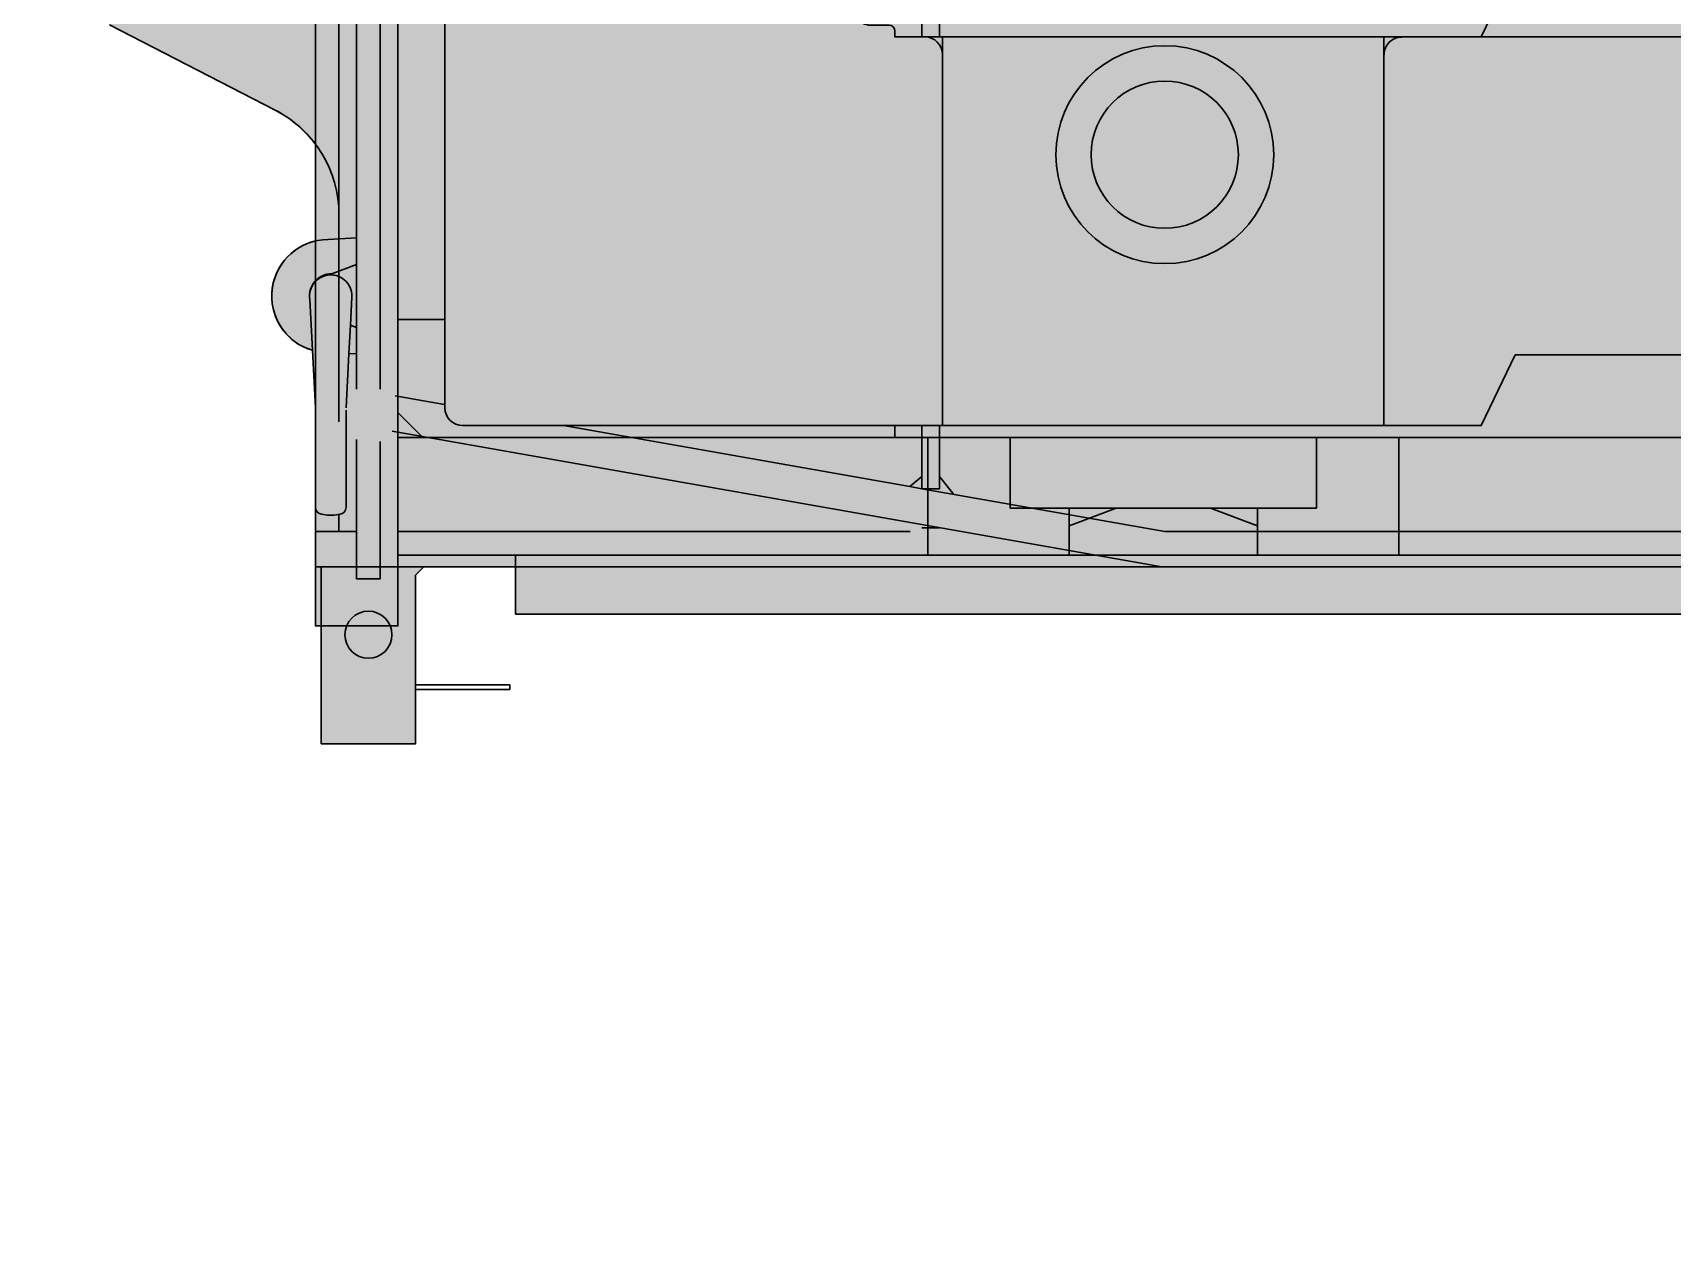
# Model space of a CAD drawing. Header units: millimetres. Extents: x 3847 to 29691, y 5505 to 44718.
# Drawn here: x 6363 to 7755, y 23571 to 24604 of the extents above; entities that cross this region are included whole.
import ezdxf
from ezdxf.enums import TextEntityAlignment as Align

# ---------------------------------------------------------------- set-up
doc = ezdxf.new("R2010")
doc.units = ezdxf.units.MM
doc.set_wipeout_variables(frame=1)
doc.layers.add('Техника. Кран Liebherr LR 1750', color=251, linetype='Continuous', lineweight=30)
doc.layers.add('Техника. Кран Liebherr LR 1750. Штриховка', color=7, linetype='Continuous', lineweight=15, true_color=0xefd96b)
doc.styles.get("Standard").update_dxf_attribs({"font": ''})
doc.styles.get('Standard').set_extended_font_data('Mipgost')

# ---------------------------------------------------------------- blocks, each defined once
blk = doc.blocks.new('BLOCK-20150606.23463422')
at = {"color": 0, "linetype": 'ByBlock', "lineweight": -2, "transparency": 16777216}
blk.add_wipeout([(2895.999999998866, 3759.010362747882), (2895.999999998866, 3759.010362747882), (2889.2252783923695, 3793.0691882283745), (2869.9325035244674, 3821.9428662734845), (2841.0588254793565, 3841.2356411413866), (2806.999999998864, 3848.010362747881), (2403.928142623772, 3848.010362747881), (2403.928142623772, 3848.010362747881), (2373.500145987183, 3842.64729849208), (2346.7392797132297, 3827.2044531002575), (2326.870717855122, 3803.542972013509), (2316.28898566938, 3774.5144966577936), (2234.3608430445593, 3311.4048904519595), (2234.3608430445593, 3311.4048904519595), (2233.7663306610684, 3307.5549229711232), (2233.3408635013284, 3303.6826274925224), (2233.085256709849, 3299.7954228740628), (2232.999999998865, 3295.900756537798), (2232.999999998865, 3139.010362747882), (2232.999999998865, 3139.010362747882), (2239.7747216053604, 3104.9515372673877), (2259.0674964732607, 3076.0778592222787), (2287.9411745183725, 3056.7850843543747), (2321.999999998864, 3050.010362747882), (2806.999999998864, 3050.010362747882), (2806.999999998864, 3050.010362747882), (2841.0588254793565, 3056.7850843543747), (2869.9325035244674, 3076.0778592222787), (2889.2252783923695, 3104.9515372673877), (2895.999999998866, 3139.010362747882), (2895.999999998866, 3759.010362747882), (2968.999999998865, 3759.010362747882), (2968.999999998865, 3139.010362747882), (2968.999999998865, 3139.010362747882), (2975.7747216053604, 3104.9515372673877), (2995.0674964732616, 3076.0778592222787), (3023.9411745183716, 3056.7850843543747), (3057.999999998864, 3050.010362747882), (3580.5394002922685, 3050.010362747882), (3580.5394002922685, 3050.010362747882), (3622.0967754830663, 3060.1793877620166), (3654.263084277608, 3088.3884834763603), (3669.7694378151245, 3128.2630054478705), (3665.111736162361, 3170.7921756466976), (3665.111736162361, 3170.7921756466976), (3440.17813138751, 3788.7921756462592), (3440.17813138751, 3788.7921756462592), (3427.007596143091, 3812.7988913580884), (3407.22767478841, 3831.7340467336226), (3382.6693174720103, 3843.8448883151614), (3355.6057955163697, 3848.010362747881), (3057.999999998864, 3848.010362747881), (3057.999999998864, 3848.010362747881), (3023.9411745183716, 3841.2356411413866), (2995.0674964732616, 3821.9428662734845), (2975.7747216053604, 3793.0691882283745), (2968.999999998865, 3759.010362747882), (2932.499999998864, 3759.010362747882), (2932.499999998864, 4007.010362747882), (3432.999999998864, 4007.010362747882), (3432.999999998864, 4001.01036274788), (3434.499999998865, 4001.01036274788), (3434.499999998865, 3986.01036274788), (3462.999999998864, 3986.01036274788), (3473.060485637936, 3958.369405625621), (3477.762994969059, 3960.0809790490002), (3824.245011248363, 3008.129463076387), (3806.48252781642, 3001.6644478205108), (3813.999999998866, 2981.010362747881), (3813.999999998866, 2442.010362747881), (3830.2782660748635, 2442.01036274733), (4121.293721561961, 2339.3497622010764), (4121.293721561961, 2339.3497622010764), (4124.007412505481, 2337.9021956364395), (4126.15282820824, 2335.6983900736977), (4127.527021623899, 2332.946815987405), (4127.999999998865, 2329.9077603852775), (4127.999999998865, 2329.9077603852775), (4127.999999998865, 2292.010362747881), (3825.999999998864, 2292.010362747881), (3813.999999998866, 2287.010362747881), (2163.999999998864, 2287.010362747881), (1898.17212791997, 2287.010362747881), (1898.17212791997, 2266.9552264734803), (1898.17212791997, 2266.9552264734803), (1897.410923245082, 2263.1283921498307), (1895.243195731834, 2259.8841586616154), (1891.9989622436206, 2257.7164311483666), (1888.1721279199692, 2256.9552264734803), (1888.1721279199692, 2256.9552264734803), (1358.4343881762766, 2256.9552264734803), (1358.4343881762766, 2256.9552264734803), (1354.607553852623, 2257.716431148374), (1351.3633203644067, 2259.884158661619), (1349.1955928511497, 2263.1283921498307), (1348.4343881762456, 2266.9552264734803), (1348.4343881762456, 2336.999999999999), (259.99999999886495, 2337.0106993652016), (259.99999999886495, 2327.0106993652), (186.9297454987527, 2193.031069658581), (143.03365248136106, 2166.971266355278), (-250.31648888092604, 2166.971266355278), (-289.6811111152647, 2186.1422781086876), (-400.0000000011348, 2327.0052007473987), (-400.0000000011348, 2337.0052007448685), (-1573.8397459632251, 2336.999999999999), (-1615.3000618808146, 2360.937124557674), (-1635.4923734173353, 2368.135899875283), (-4185.66268397143, 2608.2711375690988), (-4252.624409646959, 2527.0907389818467), (-4252.624409646959, 2527.0907389818467), (-4256.1707201021345, 2523.7294154201963), (-4260.426248869457, 2521.3283138311162), (-4265.136996055126, 2520.0307488488106), (-4270.021791127743, 2519.91416827959), (-4270.021791127743, 2519.914168279588), (-5612.021262455032, 2652.664472121687), (-5635.000000001135, 2651.999999999999), (-5775.000000001135, 2651.999999999999), (-5775.000000001135, 2651.999999999999), (-5786.4805029720865, 2654.283614024661), (-5796.2132034367305, 2660.7867965644027), (-5802.716385976473, 2670.5194970290468), (-5805.000000001135, 2682), (-5805.000000001135, 2746.999999999999), (-5815.000000000233, 2745.686291500897), (-5815.000000000233, 2707), (-8195.000000000233, 2707), (-8195.000000000233, 2746.999947716685), (-8272.928506381431, 2746.999947716685), (-8279.999574193353, 2739.928879904648), (-8279.999574193353, 2596.999947716685), (-8359.999574193353, 2596.999947716685), (-8359.999574193353, 2697), (-8365.000000000233, 2697), (-8365.054274193215, 2882.1449477166752), (-8367.608093025701, 2930.93998350753), (-8367.608093025701, 2930.93998350753), (-8392.921349749187, 2948.7710595579347), (-8402.080635171666, 2978.348343571419), (-8391.27471624844, 3007.364552064072), (-8365.000000000233, 3023.745868407421), (-8365.000000000233, 3023.745868407421), (-8365.000000000233, 3105.996409623155), (-8365.000000000233, 3105.996409623155), (-8372.276401699915, 3114.6350448412304), (-8380.480547747524, 3122.3980357439405), (-8389.507776178185, 3129.1863482725994), (-8399.242924797145, 3134.913382539379), (-8539.907553468714, 3207.298898931388), (-8539.907553468714, 3207.298898931388), (-8580.21469226955, 3240.965152682682), (-8602.284948355067, 3288.620014725041), (-8601.891128819181, 3341.135983592896), (-8579.10866328726, 3388.454493123977), (-8579.10866328726, 3388.454493123977), (-8579.10866328726, 3388.454493123977), (-8563.08073624943, 3417.655040131868), (-8557.532904338643, 3450.499947678998), (-8563.080736338226, 3483.3448552111304), (-8579.108663455001, 3512.5454021756887), (-8579.108663455001, 3512.5454021756887), (-8579.108663455001, 3512.5454021756887), (-8601.428633267522, 3557.9435502030374), (-8603.056791157416, 3608.505611065215), (-8583.703780351494, 3655.245678132893), (-8546.80902450325, 3689.857090812), (-8546.80902450325, 3689.857090812002), (-8484.999574193409, 3726.9999477166857), (-8484.999574193409, 3746.9999477166866), (-8386.224809540552, 3747.0071549633003), (-8386.224809540552, 3747.0071549633003), (-8380.628589009393, 3749.833532599302), (-8375.212729450232, 3752.991785282373), (-8369.996889055828, 3756.4704493585305), (-8365.000000000233, 3760.256898161925), (-8365.000000000233, 3937.1578643769017), (-8384.842135624232, 3957.000000000001), (-8395.000000000233, 3957.000000000001), (-8395.000000000233, 4237), (-8380.000000000233, 4237), (-8365.000000000233, 4256.999999999998), (-8295.000000000233, 4256.999999999998), (-8275.201010126853, 4237), (-8265.000000000233, 4237), (-8265.000000000233, 4231.095492795081), (-8255.000000001135, 4221.802089385601), (-8255.000000001135, 4136.268314527841), (-8255.000000001135, 4136.268314527841), (-8165.239375810766, 4166.413967036748), (-8071.864838676474, 4150.700093065361), (-7996.915323139524, 4092.835594959801), (-7958.080956696271, 4006.478070660043), (-7954.955951911674, 3989.1074271650277), (-7954.955951911674, 3989.1074271650277), (-7946.432093395111, 3968.5725764816843), (-7929.790604710832, 3953.8281839554184), (-7908.378570767757, 3947.8397735638137), (-7886.502571165824, 3951.811787915969), (-7848.748945783547, 3967.554563720695), (-7860.294967567838, 3995.243720099299), (-7860.294967567838, 3995.243720099299), (-7791.101722738937, 4024.096412513376), (-7779.555700954339, 3996.407256133796), (-7784.140914233632, 3994.495281219395), (-7784.140914233632, 3887.010146874468), (-7375.000000000232, 3887.009967744335), (-7346.025647461646, 3947.010551769271), (-6663.974352538847, 3947.010551769271), (-6635.000000000233, 3887.009967744335), (-6116.476690695854, 3887.0085793248727), (-6116.476690695854, 3887.0085793248727), (-6112.925159675518, 3887.435088754035), (-6109.57559685114, 3888.690362336607), (-6106.618484906768, 3890.703015269931), (-6104.221988659642, 3893.3585921600024), (-6104.221988659642, 3893.3585921600024), (-6028.484251571121, 4000.658566493483), (-6028.484251571121, 4000.658566493483), (-6026.087755322618, 4003.31414338166), (-6023.13064337785, 4005.326796313542), (-6019.781080553736, 4006.5820698954376), (-6016.2295495339185, 4007.0085793248727), (-5769.939114688226, 4007.0085793248727), (-5769.939114688226, 4007.0085793248727), (-5764.217629416615, 4005.8493044068528), (-5759.371970230472, 4002.5937093613065), (-5756.136057372248, 3997.734884398129), (-5755.000000001134, 3992.0087438393957), (-5755.000000000232, 4221.696113470884), (-5745.000000000233, 4231.199999999197), (-5745.000000000233, 4237), (-5734.842135624233, 4237), (-5715.000000000232, 4256.999999999998), (-5645.000000000233, 4256.999999999998), (-5625.157864376233, 4237), (-5615.000000000233, 4237), (-5615.000000000233, 3957.000000000001), (-5635.078932188233, 3947.0789321884504), (-5380.0000000001455, 3946.9999999995916), (-5380.0000000001455, 3961.142135622883), (-5380.0000000001455, 4071.9999999995907), (-5380.0000000001455, 4071.9999999995907), (-5368.815638285421, 4112.797155873317), (-5338.389801815445, 4142.187058041465), (-5297.229829604026, 4151.9520240888305), (-5256.844422085648, 4139.361681205277), (-5256.844422085647, 4139.361681205277), (-4980.000000000145, 3961.9999999995907), (-4980.000000000145, 3946.9999999995916), (-4566.436575480765, 3946.999999999999), (-4566.436575480765, 3946.999999999999), (-4379.441315603479, 4089.884055745548), (-4149.636085275568, 4140.605222104428), (-3919.8702123119574, 4089.706064703345), (-3732.9856859800493, 3946.6772060049398), (-3732.9856859800493, 3946.6772060049398), (-3700.0000000011346, 3946.999999999999), (-3700.0000000006976, 3994.2301603517844), (-3698.574929258146, 3999.375117905378), (-3612.9130254688494, 4142.144957553477), (-3612.9130254688494, 4142.144957553477), (-3611.3193983468623, 4144.159708129264), (-3609.265084361947, 4145.701999067431), (-3606.8856449676814, 4146.670056635749), (-3604.3380962119263, 4147), (-3604.3380962119254, 4147), (-3585.000000001135, 4147), (-3585.000000001135, 4147), (-3581.1731656774837, 4146.238795325113), (-3577.92893218927, 4144.071067811865), (-3575.7612046760223, 4140.8268343236505), (-3575.000000001135, 4136.999999999998), (-3575.000000001135, 4072), (-3575.000000001135, 4072), (-3562.337160187828, 4030.2977403506866), (-3528.624574404903, 4002.6773216025013), (-3485.2461646113375, 3998.4654887736997), (-3446.849766929052, 4019.0844755824673), (-3441.9052498520464, 4021.9999999551783), (-2979.0243333855615, 4021.9999999594875), (-2979.0243333855615, 4021.9999999594875), (-2799.168443215464, 4113.134133926353), (-2600.0000000011355, 4144.526853310777), (-2400.8315567868067, 4113.134133926353), (-2220.975666616709, 4021.9999999594875), (-2220.9756666167086, 4021.9999999594875), (-1919.9999999825377, 4021.9999999551783), (-1919.9999999825377, 4021.9999999551783), (-1912.3463313352358, 4020.4775906054074), (-1905.8578643588066, 4016.1421355789116), (-1901.522409332312, 4009.653668602481), (-1899.9999999825377, 4001.9999999551783), (-1899.9999999825377, 3946.999999955179), (-1700.000000001135, 3946.999999999999), (-1699.6371492829057, 3996.899496170314), (-1612.91302546885, 4142.144957553477), (-1612.91302546885, 4142.144957553477), (-1611.3193983468675, 4144.159708129271), (-1609.2650843619538, 4145.70199906744), (-1606.8856449676846, 4146.670056635756), (-1604.3380962119263, 4147), (-1604.3380962119263, 4147), (-1585.000000001135, 4147), (-1585.000000001135, 4147), (-1581.1731656774843, 4146.238795325113), (-1577.9289321892702, 4144.071067811865), (-1575.7612046760228, 4140.8268343236505), (-1575.000000001135, 4136.999999999998), (-1575.000000001135, 4072), (-1575.000000001135, 4072), (-1561.1977744422477, 4029.0765996706123), (-1525.5639678020611, 4001.451401923896), (-1480.5551807713537, 3998.7814176093925), (-1441.9052498520468, 4021.9999999551783), (-1279.024333385547, 4021.9999999594875), (-1279.024333385547, 4021.9999999594875), (-1071.6993676228262, 4121.346945217367), (-842.729154742666, 4141.989100487588), (-620.9787797420233, 4081.324216512916), (-434.40316017103146, 3946.9999999982256), (-434.4031601710301, 3946.9999999982256), (-203.78753849322675, 3946.999999999999), (-203.83159884633005, 3954.739366958209), (-208.79698507653688, 3954.7120517748117), (-209.26654497694108, 4039.707595269516), (-209.26654497694108, 4039.707595269516), (-187.59304215386464, 4092.8617130285384), (-134.6818271845782, 4115.121638676124), (-81.52789838517765, 4093.4476724366414), (-59.26843403794919, 4040.5362633991153), (-59.26843403794919, 4040.5362633991153), (-58.798854745138215, 3955.537209426402), (-63.833717161236564, 3955.5095120462056), (-63.78527235853926, 3946.999999999999), (787.6794919229578, 3946.999999999999), (819.0987027964434, 3936.3040123692763), (975.3650858138567, 4094.845993693889), (975.3650858138567, 4094.845993693889), (1036.4008074735789, 4135.034176510419), (1108.5270847835895, 4146.792130329743), (1179.1663918256568, 4128.069479416097), (1236.0005035602649, 4082.131117451876), (1407.941354365786, 3869.8020061737916), (1407.941354365786, 3869.8020061737916), (1432.818591757331, 3844.1531082364945), (1461.8628597565084, 3823.340290022111), (1494.147106785521, 3808.0278669805766), (1528.6408657605643, 3798.7045897989874), (1843.4120444149585, 3743.2019382527797), (1843.4120444149585, 3743.2019382527797), (1957.7985037405388, 3690.906245945187), (2032.2452742823498, 3589.5317922259774), (2047.9094597144967, 3464.7370214792836), (2000.826366605963, 3348.1081920488787), (2000.826366605963, 3348.1081920488787), (1802.7530283571687, 3080.9454153365796), (1775.0012392501517, 3028.918374068977), (1683.5212144456596, 2771.995751213194), (1914.999999998864, 2771.995751213194), (2149.999999998864, 2771.995751213194), (2149.999999998864, 3125.9879759808828), (2139.999999998865, 3125.9879759808828), (2077.3497167916494, 3188.2849238699982), (2055.322236544772, 3210.1881734427297), (2055.322236544772, 3210.1881734427297), (2047.407846380458, 3222.251952362155), (2045.0324549338839, 3236.4832505799995), (2048.5997572271663, 3250.463475465106), (2057.50349437179, 3261.816704008089), (2144.6851322173607, 3335.0092875210967), (2154.0126150266724, 3335.0092875210967), (2158.6754685516644, 3361.501334976201), (2166.717138517357, 3360.9726439302913), (2172.625985035468, 3359.9307548625793), (2283.0207119767438, 3986.01036274788), (2465.499999998865, 3986.01036274788), (2465.499999998865, 4001.01036274788), (2470.0001601438844, 4001.01036274788), (2470.000225388154, 4006.510362747882), (2470.000225388154, 4006.510362747882), (2470.0382856218976, 4006.7017044640634), (2470.1466719975597, 4006.8639161384745), (2470.3088836719717, 4006.9723025141357), (2470.500225388153, 4007.010362747882), (2932.499999998864, 4007.010362747882), (2932.499999998864, 3759.010362747882)], dxfattribs=at)
at = {"layer": 'Техника. Кран Liebherr LR 1750. Штриховка', "transparency": 16777216}
h = blk.add_hatch(color=256, dxfattribs=at)
h.dxf.hatch_style = 1
edge = h.paths.add_edge_path()
edge.add_line((2932.499999998865, 3759.010362747882), (2895.999999998865, 3759.010362747882))
edge.add_arc((2806.999999998865, 3759.010362747882), 89, 0, 90)
edge.add_line((2806.999999998865, 3848.010362747882), (2403.928142623772, 3848.010362747882))
edge.add_arc((2403.928142623826, 3759.010362748001), 88.99999999988131, 90.00000000003485, 169.9676752769648)
edge.add_line((2316.28898566938, 3774.514496657794), (2234.36084304456, 3311.404890451959))
edge.add_arc((2321.999999999084, 3295.900756540665), 89.00000000021872, 169.9676752760222, 180.0000000018458)
edge.add_line((2232.999999998865, 3295.900756537798), (2232.999999998865, 3139.010362747882))
edge.add_arc((2321.999999998865, 3139.010362747882), 89, 180, 270)
edge.add_line((2321.999999998865, 3050.010362747882), (2806.999999998865, 3050.010362747882))
edge.add_arc((2806.999999998865, 3139.010362747882), 89, 270, 360)
edge.add_line((2895.999999998865, 3139.010362747882), (2895.999999998865, 3759.010362747882))
edge.add_line((2895.999999998865, 3759.010362747882), (2968.999999998865, 3759.010362747882))
edge.add_line((2968.999999998865, 3759.010362747882), (2968.999999998865, 3139.010362747882))
edge.add_arc((3057.999999998865, 3139.010362747882), 89, 180, 270)
edge.add_line((3057.999999998865, 3050.010362747882), (3580.539400292269, 3050.010362747882))
edge.add_arc((3580.539400291604, 3140.010362747774), 89.99999999989177, 270.0000000004235, 379.9999999997626)
edge.add_line((3665.111736162362, 3170.792175646697), (3440.178131387511, 3788.79217564626))
edge.add_arc((3355.605795516428, 3758.010362747866), 90.00000000001639, 19.99999999937584, 90.00000000003676)
edge.add_line((3355.605795516371, 3848.010362747882), (3057.999999998865, 3848.010362747882))
edge.add_arc((3057.999999998865, 3759.010362747882), 89, 90, 180)
edge.add_line((2968.999999998865, 3759.010362747882), (2932.499999998865, 3759.010362747882))
edge.add_line((2932.499999998865, 3759.010362747882), (2932.499999998864, 4007.010362747882))
edge.add_line((2932.499999998864, 4007.010362747882), (3432.999999998865, 4007.010362747882))
edge.add_line((3432.999999998865, 4007.010362747882), (3432.999999998865, 4001.010362747882))
edge.add_line((3432.999999998865, 4001.010362747882), (3434.499999998865, 4001.010362747882))
edge.add_line((3434.499999998865, 4001.010362747882), (3434.499999998865, 3986.010362747882))
edge.add_line((3434.499999998865, 3986.010362747882), (3462.999999998865, 3986.010362747882))
edge.add_line((3462.999999998865, 3986.010362747882), (3473.060485637936, 3958.369405625621))
edge.add_line((3473.060485637936, 3958.369405625621), (3477.76299496906, 3960.080979049002))
edge.add_line((3477.76299496906, 3960.080979049002), (3824.245011248364, 3008.129463076388))
edge.add_line((3824.245011248364, 3008.129463076388), (3806.482527816421, 3001.664447820513))
edge.add_line((3806.482527816421, 3001.664447820513), (3813.999999998865, 2981.010362747882))
edge.add_line((3813.999999998865, 2981.010362747882), (3813.999999998865, 2442.010362747882))
edge.add_line((3813.999999998865, 2442.010362747882), (3830.278266074863, 2442.010362747329))
edge.add_line((3830.278266074863, 2442.010362747329), (4121.29372156196, 2339.349762201076))
edge.add_arc((4117.999999995519, 2329.907760384212), 10.00000000334603, 6.1124865169404075e-09, 70.76932761125289, ccw=False)
edge.add_line((4127.999999998865, 2329.907760385278), (4127.999999998865, 2292.010362747882))
edge.add_line((4127.999999998865, 2292.010362747882), (3825.999999998865, 2292.010362747882))
edge.add_line((3825.999999998865, 2292.010362747882), (3813.999999998865, 2287.010362747882))
edge.add_line((3813.999999998865, 2287.010362747882), (2163.999999998865, 2287.010362747882))
edge.add_line((2163.999999998865, 2287.010362747882), (1898.17212791997, 2287.010362747882))
edge.add_line((1898.17212791997, 2287.010362747882), (1898.17212791997, 2266.955226473481))
edge.add_arc((1888.172127919971, 2266.95522647348), 9.99999999999909, -90.00000000000517, 5.172751116333529e-12, ccw=False)
edge.add_line((1888.17212791997, 2256.955226473481), (1358.434388176276, 2256.955226473481))
edge.add_arc((1358.434388176297, 2266.955226473531), 10.00000000005002, 180.0000000002866, 269.9999999998801, ccw=False)
edge.add_line((1348.434388176247, 2266.955226473481), (1348.434388176247, 2337))
edge.add_line((1348.434388176247, 2337), (259.999999998865, 2337.010699365201))
edge.add_line((259.999999998865, 2337.010699365201), (259.999999998865, 2327.010699365201))
edge.add_line((259.999999998865, 2327.010699365201), (186.9297454987536, 2193.03106965858))
edge.add_line((186.9297454987536, 2193.03106965858), (143.0336524813611, 2166.971266355278))
edge.add_line((143.0336524813611, 2166.971266355278), (-250.316488880926, 2166.971266355278))
edge.add_line((-250.316488880926, 2166.971266355278), (-289.6811111152638, 2186.142278108688))
edge.add_line((-289.6811111152638, 2186.142278108688), (-400.000000001135, 2327.005200747401))
edge.add_line((-400.000000001135, 2327.005200747401), (-400.000000001135, 2337.005200744868))
edge.add_line((-400.000000001135, 2337.005200744868), (-1573.839745963225, 2337))
edge.add_line((-1573.839745963225, 2337), (-1615.300061880815, 2360.937124557677))
edge.add_line((-1615.300061880815, 2360.937124557677), (-1635.492373417335, 2368.135899875284))
edge.add_line((-1635.492373417335, 2368.135899875284), (-4185.66268397143, 2608.2711375691))
edge.add_line((-4185.66268397143, 2608.2711375691), (-4252.62440964696, 2527.090738981846))
edge.add_arc((-4268.053004320788, 2539.817029340562), 19.9999999975911, 264.3506921651659, 320.48245186491397, ccw=False)
edge.add_line((-4270.021791127743, 2519.914168279589), (-5612.021262455033, 2652.664472121687))
edge.add_line((-5612.021262455033, 2652.664472121687), (-5635.000000001135, 2652))
edge.add_line((-5635.000000001135, 2652), (-5775.000000001135, 2652))
edge.add_arc((-5775.000000001135, 2682), 30, 180, 270, ccw=False)
edge.add_line((-5805.000000001135, 2682), (-5805.000000001135, 2747))
edge.add_line((-5805.000000001135, 2747), (-5815.000000000233, 2745.686291500897))
edge.add_line((-5815.000000000233, 2745.686291500897), (-5815.000000000233, 2707))
edge.add_line((-5815.000000000233, 2707), (-8195.000000000233, 2707))
edge.add_line((-8195.000000000233, 2707), (-8195.000000000233, 2746.999947716686))
edge.add_line((-8195.000000000233, 2746.999947716686), (-8272.928506381431, 2746.999947716686))
edge.add_line((-8272.928506381431, 2746.999947716686), (-8279.999574193353, 2739.928879904648))
edge.add_line((-8279.999574193353, 2739.928879904648), (-8279.999574193353, 2596.999947716686))
edge.add_line((-8279.999574193353, 2596.999947716686), (-8359.999574193353, 2596.999947716686))
edge.add_line((-8359.999574193353, 2596.999947716686), (-8359.999574193353, 2697))
edge.add_line((-8359.999574193353, 2697), (-8365.000000000233, 2697))
edge.add_line((-8365.000000000233, 2697), (-8365.054274193215, 2882.144947716675))
edge.add_line((-8365.054274193215, 2882.144947716675), (-8367.608093025701, 2930.939983507531))
edge.add_arc((-8354.099574193231, 2976.999947716701), 48.00000399997063, 103.12593675632519, 253.6545819992072, ccw=False)
edge.add_line((-8365.000000000233, 3023.745868407423), (-8365.000000000233, 3105.996409623156))
edge.add_arc((-8444.99957419466, 3045.995841883611), 100.0000000017871, 36.87030425965538, 62.76981105395021)
edge.add_line((-8399.242924797145, 3134.91338253938), (-8539.907553468714, 3207.298898931389))
edge.add_arc((-8484.999574182752, 3313.99994766904), 119.9999999624259, 141.6506645922798, 242.7698110393883, ccw=False)
edge.add_arc((-8657.532904307367, 3450.499947543824), 99.9999999687234, 321.650664684305, 398.349335470594)
edge.add_arc((-8484.999574193398, 3586.999947716606), 120.0000001389702, 121.00271902343829, 218.3493353933759, ccw=False)
edge.add_line((-8546.80902450325, 3689.857090812002), (-8484.99957419341, 3726.999947716686))
edge.add_line((-8484.99957419341, 3726.999947716686), (-8484.99957419341, 3746.999947716686))
edge.add_line((-8484.99957419341, 3746.999947716686), (-8386.224809540552, 3747.007154963299))
edge.add_arc((-8430.318288697023, 3841.265571580895), 104.0619239077303, 295.0698897378342, 308.8796591050128)
edge.add_line((-8365.000000000233, 3760.256898161926), (-8365.000000000233, 3937.157864376903))
edge.add_line((-8365.000000000233, 3937.157864376903), (-8384.842135624232, 3957))
edge.add_line((-8384.842135624232, 3957), (-8395.000000000233, 3957))
edge.add_line((-8395.000000000233, 3957), (-8395.000000000233, 4237))
edge.add_line((-8395.000000000233, 4237), (-8380.000000000233, 4237))
edge.add_line((-8380.000000000233, 4237), (-8365.000000000233, 4257))
edge.add_line((-8365.000000000233, 4257), (-8295.000000000233, 4257))
edge.add_line((-8295.000000000233, 4257), (-8275.201010126853, 4237))
edge.add_line((-8275.201010126853, 4237), (-8265.000000000233, 4237))
edge.add_line((-8265.000000000233, 4237), (-8265.000000000233, 4231.095492795081))
edge.add_line((-8265.000000000233, 4231.095492795081), (-8255.000000001135, 4221.802089385601))
edge.add_line((-8255.000000001135, 4221.802089385601), (-8255.000000001135, 4136.268314527842))
edge.add_arc((-8149.927952849244, 3972.116368381202), 194.8999654089726, 10.154569334690393, 122.62290805548881, ccw=False)
edge.add_line((-7958.080956696271, 4006.478070660043), (-7954.955951911674, 3989.107427165029))
edge.add_arc((-7906.071763658902, 3997.362358193203), 49.57628210558347, 189.5849462723102, 293.2490688224622)
edge.add_line((-7886.502571165824, 3951.811787915969), (-7848.748945783547, 3967.554563720696))
edge.add_line((-7848.748945783547, 3967.554563720696), (-7860.294967567839, 3995.243720099301))
edge.add_line((-7860.294967567839, 3995.243720099301), (-7791.101722738938, 4024.096412513376))
edge.add_line((-7791.101722738938, 4024.096412513376), (-7779.555700954341, 3996.407256133796))
edge.add_line((-7779.555700954341, 3996.407256133796), (-7784.140914233634, 3994.495281219395))
edge.add_line((-7784.140914233634, 3994.495281219395), (-7784.140914233634, 3887.010146874469))
edge.add_line((-7784.140914233634, 3887.010146874469), (-7375.000000000233, 3887.009967744336))
edge.add_line((-7375.000000000233, 3887.009967744336), (-7346.025647461647, 3947.010551769272))
edge.add_line((-7346.025647461647, 3947.010551769272), (-6663.974352538848, 3947.010551769272))
edge.add_line((-6663.974352538848, 3947.010551769272), (-6635.000000000233, 3887.009967744336))
edge.add_line((-6635.000000000233, 3887.009967744336), (-6116.476690695854, 3887.008579324873))
edge.add_arc((-6116.476690693996, 3902.008579317251), 14.99999999237798, 269.9999999929026, 324.7836263993063)
edge.add_line((-6104.221988659643, 3893.358592160002), (-6028.484251571121, 4000.658566493483))
edge.add_arc((-6016.229549532555, 3992.008579319272), 15.00000000560132, 90.00000000521447, 144.7836263556505, ccw=False)
edge.add_line((-6016.22954953392, 4007.008579324873), (-5769.939114688226, 4007.008579324873))
edge.add_arc((-5770.00021241548, 3992.008491338233), 15.00021241646964, 0.0009644697420867487, 89.76662653222343, ccw=False)
edge.add_line((-5755.000000001135, 3992.008743839397), (-5755.000000000233, 4221.696113470884))
edge.add_line((-5755.000000000233, 4221.696113470884), (-5745.000000000233, 4231.199999999197))
edge.add_line((-5745.000000000233, 4231.199999999197), (-5745.000000000233, 4237))
edge.add_line((-5745.000000000233, 4237), (-5734.842135624232, 4237))
edge.add_line((-5734.842135624232, 4237), (-5715.000000000233, 4257))
edge.add_line((-5715.000000000233, 4257), (-5645.000000000233, 4257))
edge.add_line((-5645.000000000233, 4257), (-5625.157864376233, 4237))
edge.add_line((-5625.157864376233, 4237), (-5615.000000000233, 4237))
edge.add_line((-5615.000000000233, 4237), (-5615.000000000233, 3957))
edge.add_line((-5615.000000000233, 3957), (-5635.078932188233, 3947.078932188451))
edge.add_line((-5635.078932188233, 3947.078932188451), (-5380.000000000146, 3946.999999999593))
edge.add_line((-5380.000000000146, 3946.999999999593), (-5380.000000000146, 3961.142135622882))
edge.add_line((-5380.000000000146, 3961.142135622882), (-5380.000000000146, 4071.999999999593))
edge.add_arc((-5300.000000000151, 4071.999999999534), 79.99999999999454, 57.35415320457503, 179.999999999958, ccw=False)
edge.add_line((-5256.844422085647, 4139.361681205279), (-4980.000000000146, 3961.999999999593))
edge.add_line((-4980.000000000146, 3961.999999999593), (-4980.000000000146, 3946.999999999593))
edge.add_line((-4980.000000000146, 3946.999999999593), (-4566.436575480766, 3947))
edge.add_arc((-4149.847162756352, 3595.605262979756), 544.9999999996315, 40.103376240871626, 139.8522426615081, ccw=False)
edge.add_line((-3732.985685980049, 3946.677206004941), (-3700.000000001135, 3947))
edge.add_line((-3700.000000001135, 3947), (-3700.000000000698, 3994.230160351784))
edge.add_line((-3700.000000000698, 3994.230160351784), (-3698.574929258146, 3999.37511790538))
edge.add_line((-3698.574929258146, 3999.37511790538), (-3612.91302546885, 4142.144957553479))
edge.add_arc((-3604.338096212518, 4137.000000002246), 9.999999997754465, 89.99999999661031, 149.0362434805323, ccw=False)
edge.add_line((-3604.338096211926, 4147), (-3585.000000001135, 4147))
edge.add_arc((-3585.000000001135, 4137), 10, 0, 90, ccw=False)
edge.add_line((-3575.000000001135, 4137), (-3575.000000001135, 4072))
edge.add_arc((-3500.000000001138, 4071.999999999997), 74.99999999999682, 179.9999999999979, 315.1267873222172)
edge.add_line((-3446.849766929052, 4019.084475582466), (-3441.905249852047, 4021.99999995518))
edge.add_line((-3441.905249852047, 4021.99999995518), (-2979.024333385561, 4021.999999959487))
edge.add_arc((-2600.000000001135, 3497.026853311771), 647.4999999990066, 54.1711661051682, 125.8288338948318, ccw=False)
edge.add_line((-2220.975666616709, 4021.999999959487), (-1919.999999982538, 4021.99999995518))
edge.add_arc((-1919.999999982538, 4001.99999995518), 20, 0, 90, ccw=False)
edge.add_line((-1899.999999982538, 4001.99999995518), (-1899.999999982538, 3946.99999995518))
edge.add_line((-1899.999999982538, 3946.99999995518), (-1700.000000001135, 3947))
edge.add_line((-1700.000000001135, 3947), (-1699.637149282906, 3996.899496170314))
edge.add_line((-1699.637149282906, 3996.899496170314), (-1612.91302546885, 4142.144957553479))
edge.add_arc((-1604.338096212564, 4137.000000002327), 9.99999999767277, 89.99999999634582, 149.0362434807984, ccw=False)
edge.add_line((-1604.338096211926, 4147), (-1585.000000001135, 4147))
edge.add_arc((-1585.000000001137, 4136.999999999998), 10.00000000000182, 1.0402345651527867e-11, 89.99999999998948, ccw=False)
edge.add_line((-1575.000000001135, 4137), (-1575.000000001135, 4072))
edge.add_arc((-1498.745556681386, 4072.839196409942), 76.25906094766258, 180.6305268172904, 318.1898640372431)
edge.add_line((-1441.905249852047, 4021.99999995518), (-1279.024333385547, 4021.999999959487))
edge.add_arc((-900.0000000011424, 3497.026853311779), 647.4999999989873, 44.02237424120278, 125.8288338948307, ccw=False)
edge.add_line((-434.4031601710303, 3946.999999998225), (-203.7875384932267, 3947))
edge.add_line((-203.7875384932267, 3947), (-203.8315988463291, 3954.739366958209))
edge.add_line((-203.8315988463291, 3954.739366958209), (-208.7969850765367, 3954.712051774812))
edge.add_line((-208.7969850765367, 3954.712051774812), (-209.2665449769411, 4039.707595269516))
edge.add_arc((-134.2674931197625, 4040.122583203778), 75.00019996280905, 0.31602915001337806, 180.3170282015418, ccw=False)
edge.add_line((-59.26843403794919, 4040.536263399117), (-58.79885474513867, 3955.537209426402))
edge.add_line((-58.79885474513867, 3955.537209426402), (-63.83371716123656, 3955.509512046207))
edge.add_line((-63.83371716123656, 3955.509512046207), (-63.78527235853835, 3947))
edge.add_line((-63.78527235853835, 3947), (787.6794919229578, 3947))
edge.add_line((787.6794919229578, 3947), (819.0987027964438, 3936.304012369277))
edge.add_line((819.0987027964438, 3936.304012369277), (975.3650858138571, 4094.845993693889))
edge.add_arc((1099.999999998031, 3971.999999998221), 175.0000000022069, 39.00002065106611, 135.4141564276317, ccw=False)
edge.add_line((1236.000503560266, 4082.131117451878), (1407.941354365787, 3869.802006173792))
edge.add_arc((1563.370501302833, 3995.666140414327), 200.000000014244, 219.0000206512169, 259.9999999981356)
edge.add_line((1528.640865760564, 3798.704589798988), (1843.412044414959, 3743.20193825278))
edge.add_arc((1799.999999998272, 3497.000000000077), 249.9999999996478, -36.55307933856062, 79.9999999999963, ccw=False)
edge.add_line((2000.826366605965, 3348.10819204888), (1802.753028357169, 3080.94541533658))
edge.add_line((1802.753028357169, 3080.94541533658), (1775.001239250152, 3028.918374068977))
edge.add_line((1775.001239250152, 3028.918374068977), (1683.52121444566, 2771.995751213195))
edge.add_line((1683.52121444566, 2771.995751213195), (1914.999999998865, 2771.995751213195))
edge.add_line((1914.999999998865, 2771.995751213195), (2149.999999998865, 2771.995751213195))
edge.add_line((2149.999999998865, 2771.995751213195), (2149.999999998865, 3125.987975980883))
edge.add_line((2149.999999998865, 3125.987975980883), (2139.999999998865, 3125.987975980883))
edge.add_line((2139.999999998865, 3125.987975980883), (2077.34971679165, 3188.28492387))
edge.add_line((2077.34971679165, 3188.28492387), (2055.322236544773, 3210.18817344273))
edge.add_arc((2080.000000001, 3235.005904032772), 34.99873941789043, 129.9994648331231, 225.1620249442039, ccw=False)
edge.add_line((2057.503494371791, 3261.816704008088), (2144.685132217361, 3335.009287521098))
edge.add_line((2144.685132217361, 3335.009287521098), (2154.012615026673, 3335.009287521098))
edge.add_line((2154.012615026673, 3335.009287521098), (2158.675468551664, 3361.501334976201))
edge.add_line((2158.675468551664, 3361.501334976201), (2166.717138517357, 3360.97264393029))
edge.add_line((2166.717138517357, 3360.97264393029), (2172.625985035469, 3359.93075486258))
edge.add_line((2172.625985035469, 3359.93075486258), (2283.020711976744, 3986.010362747882))
edge.add_line((2283.020711976744, 3986.010362747882), (2465.499999998865, 3986.010362747882))
edge.add_line((2465.499999998865, 3986.010362747882), (2465.499999998865, 4001.010362747882))
edge.add_line((2465.499999998865, 4001.010362747882), (2470.000160143885, 4001.010362747882))
edge.add_line((2470.000160143885, 4001.010362747882), (2470.000225388154, 4006.510362747882))
edge.add_arc((2470.500225388154, 4006.510362747882), 0.5, 90, 180, ccw=False)
edge.add_line((2470.500225388154, 4007.010362747882), (2932.499999998864, 4007.010362747882))
edge.add_line((2932.499999998864, 4007.010362747882), (2932.499999998865, 3759.010362747882))
edge = h.paths.add_edge_path(flags=16)
edge.add_arc((1799.999999998865, 3497), 135, 0, 360)
edge = h.paths.add_edge_path(flags=16)
edge.add_arc((1100, 3972), 90, 0, 360)
at = {"color": 0, "linetype": 'ByBlock', "lineweight": -2, "transparency": 16777216}
for points in [[(-5815.000000000233, 2707), (-8195.000000000233, 2707), (-8195.000000000233, 2746.999947716686), (-8272.928506381431, 2746.999947716686), (-8279.999574193353, 2739.928879904648), (-8279.999574193353, 2596.999947716686), (-8359.999574193353, 2596.999947716686), (-8359.999574193353, 2697), (-8365.000000000233, 2697), (-8365.054274193215, 2882.144947716675), (-8367.608093025701, 2930.939983507531, -0.7709982766133904), (-8365.000000000233, 3023.745868407423), (-8365.000000000233, 3105.996409623156, 0.1134914540271811), (-8399.242924797145, 3134.91338253938), (-8539.907553468714, 3207.298898931389, -0.4722662876378352)], [(-7835.000000001135, 3725.572227199911), (-7835.000000001135, 2813.378430224897), (-7850.000000001135, 2813.378430224897), (-7850.000000001135, 3757.000000003289), (-7832.570444237103, 3826.254679164204, 0.8449857148895631), (-7986.013382249745, 3893.712948329689), (-7999.618719943523, 3873.030009639945, -0.5779569490395446), (-8311.005910109076, 3891.471134066518, 0.2841093067813005), (-8319.950682892726, 3896.999999999597)], [(-8335.000000001135, 3897, 0.414213562373095), (-8345.000000001135, 3887), (-8345.000000001135, 2870.197487316997)], [(-8344.99957419341, 3045.995841884898, 0.2809451967008494), (-8399.24292479592, 3134.913382538671)], [(-8329.999574193236, 3026.368247716688), (-8354.199574193131, 3025.099947716692), (-8354.199573955333, 3024.999847550375, 0.8657325165270743), (-8367.60809302571, 2930.939983507522)], [(-8329.999574193236, 3003.679747716698), (-8351.099574193242, 2995.999947716686, 0.4613752882479571), (-8369.862021427785, 2974.004856103566)], [(-8334.024174122218, 2976.059647611052, 1.065863856998978), (-8369.948650069853, 2975.647229276922)], [(-8364.999574193236, 2880.053947716689, 0.01307545593558008), (-8365.05426510623, 2882.144947942318)], [(-5654.247985294019, 2746.559580087451, 0.02347619822474498), (-5663.622952657053, 2747), (-7646.3123299414, 2747), (-8299.715398246626, 2862.212590217503)], [(1905.999999998865, 2397), (-1621.813829392908, 2397), (-5651.436295635375, 2776.42751238499, 0.02347500218040196), (-5663.623134344147, 2777), (-7643.687670042113, 2777), (-7850.000000001135, 2813.378430224897), (-7860.284601755615, 2815.191882997693), (-7850.000000001135, 2823.821688540193)], [(-8364.999574193236, 2797.716247716715, 0.3684690346173786), (-8359.947579560952, 2791.791613903324)], [(-8359.94757419324, 2791.791647716687), (-8354.999574193236, 2790.999947716686), (-8348.999574193236, 2790.999947716686), (-8344.05157419756, 2791.791647476306, 0.3684690346173786), (-8338.999608193295, 2797.716247716715)]]:
    blk.add_lwpolyline(points, format="xyb", dxfattribs=at)
for points in [[(-8365.000000000233, 4257), (-8365.000000000233, 2697), (-8295.000000000233, 2697), (-8295.000000000233, 4257)], [(-8310.000000001135, 2898.015380963596), (-8310.000000001135, 3517), (-8335.000000001135, 3517)], [(-8330.000000001135, 2898.015380963596), (-8330.000000001135, 3517)], [(-8365.054274193215, 2882.144947716675), (-8367.608074193151, 2930.940047716693), (-8369.862074193225, 2974.004847716686), (-8369.969574193121, 2976.060047716688)], [(-8335.276174193248, 2952.240647716681), (-8334.029574193148, 2976.060047716688)], [(-8329.999574193236, 2950.320147716702), (-8335.276174193248, 2952.240647716681), (-8336.535774193151, 2928.174247716699)], [(-8255.000000001135, 2957), (-8295.000000000233, 2957)], [(-8338.944874193141, 2882.144947716675), (-8336.535774193151, 2928.174247716699), (-8329.999574193236, 2927.8317477167)], [(-7860.284601755615, 2815.191882997693), (-8297.16560721054, 2892.225791621895)], [(-8338.999574193236, 2797.716247716715), (-8338.999574193236, 2880.053947716689)], [(-8295.000000000233, 2878.242135625303), (-8273.757864376734, 2857)], [(-8330.000000001135, 2855.106791991682), (-8330.000000001135, 2736.9515472762), (-8310.000000001135, 2736.9515472762), (-8310.000000001135, 2853.5827846787)], [(-5715.000000000233, 2857), (-8295.000000000233, 2857)], [(-7872.962338160025, 2857), (-7872.962338160025, 2867.000056020886)], [(-7845.000000000233, 2757), (-7845.000000000233, 2857)], [(-7775.000000000233, 2857), (-7775.000000000233, 2797), (-7515.000000000233, 2797), (-7515.000000000233, 2857)], [(-7445.000000000233, 2857), (-7445.000000000233, 2757)], [(-7822.87206612085, 2808.595043551089), (-7835.000000001135, 2823.821688540193)], [(-8344.99957419344, 2776.999947716686), (-8344.99957419344, 2791.63996388478)], [(-7725.000000000233, 2782), (-7685.000000000233, 2797)], [(-7725.000000000233, 2757), (-7725.000000000233, 2797)], [(-7605.000000000233, 2797), (-7565.000000000233, 2782)], [(-7565.000000000233, 2757), (-7565.000000000233, 2797)], [(-8329.999574192945, 2776.999947716686), (-8364.99957419341, 2776.999947716686)], [(-7859.899069129751, 2776.999947716686), (-8295.000000000233, 2776.999947716686)], [(-7835.000000001135, 2780.270727157476), (-7850.000000001135, 2780.270727157476)], [(-5715.000000000233, 2757), (-8295.000000000233, 2757)], [(-8195.000000000233, 2757), (-8195.000000000233, 2746.999947716686)], [(-8364.999574193353, 2746.999947716686), (-7646.312033427996, 2746.999947716686)], [(-8359.999574193353, 2746.999947716686), (-8359.999574193353, 2697)], [(-8279.999574193353, 2646.999947716686), (-8199.999574193353, 2646.999947716686), (-8199.999574193353, 2642.999947716686), (-8279.999574193353, 2642.999947716686)]]:
    blk.add_lwpolyline(points, dxfattribs=at)
blk.add_lwpolyline([(-7995.018615811336, 2917), (-8015.015846583352, 2917), (-8015.015846583352, 3097), (-7995.018615811336, 3097)], close=True, dxfattribs=at)
blk.add_circle((-8319.999574193323, 2689.483463008102), 20, dxfattribs=at)
blk = doc.blocks.new('BLOCK-20150607.11570594')
at = {"color": 0, "linetype": 'ByBlock', "lineweight": -2, "transparency": 16777216}
blk.add_wipeout([(988.7704504667639, 230.00101186146276), (988.7704504667639, 230.00101186146276), (985.2189194468032, 229.57450243246922), (981.8693566225485, 228.31922885068207), (978.9122446777886, 226.30657591862382), (976.5157484295637, 223.65099903007285), (976.5157484295637, 223.65099903007285), (900.7780113422999, 116.35102469541198), (900.7780113422999, 116.35102469541198), (898.3815150943677, 113.69544780604588), (895.4244031496222, 111.68279487324025), (892.0748403251554, 110.42752129085238), (888.52330930483, 110.00101186146321), (888.52330930483, 110.00101186146321), (872.9623381593703, 110.00101186146321), (872.9623381593703, 110.00101186146321), (871.0489209975381, 109.62040952402367), (869.4268042534231, 108.53654576740155), (868.3429404967914, 106.91442902329277), (867.9623381593415, 105.00101186146321), (867.9623381593415, 100.0076273697814), (369.99999998956866, 100.0057177475951), (341.0256474618366, 160.00346396677583), (-341.0256474609631, 160.00346396677583), (-369.9999999995486, 100.00287994178143), (-867.9623381593409, 99.99696295516674), (-867.9623381593409, 105.00101186146321), (-867.9623381593409, 105.00101186146321), (-868.3429404967844, 106.91442902328822), (-869.426804253408, 108.53654576739541), (-871.0489209975153, 109.62040952401912), (-872.9623381593408, 110.00101186146321), (-888.5233093039569, 110.00101186146321), (-888.5233093039569, 110.00101186146321), (-892.0748403243429, 110.42752129109022), (-895.4244031487959, 111.68279487376753), (-898.3815150934336, 113.69544780688966), (-900.7780113411511, 116.35102469656977), (-900.7780113411511, 116.35102469656931), (-976.5157484286608, 223.65099903007285), (-976.5157484286608, 223.65099903007285), (-978.9122446767718, 226.3065759189285), (-981.8693566214929, 228.31922885130984), (-985.2189194457864, 229.57450243342032), (-988.7704504658611, 230.001011862719), (-988.7704504658611, 230.001011862719), (-1235.0000000004509, 230.00101186146276), (-1235.0000000004509, 230.00101186146276), (-1240.7402514859273, 228.8592048491323), (-1245.606601718249, 225.60761357926094), (-1248.8581929881204, 220.74126334693915), (-1250.000000000451, 215.00101186146276), (-1250.000000000451, -214.9992450941461), (-1250.000000000451, -214.9992450941461), (-1248.8585075643468, -220.7387370665631), (-1245.607764253593, -225.60468414916727), (-1240.7425299216472, -228.8564941033892), (-1235.0032883271485, -229.9992447337097), (-1235.0032883271485, -229.9992447337097), (-369.9999999995486, -229.9996234495593), (-341.0256474609631, -169.99903942462333), (341.0256474618366, -169.99903942462333), (370.0000000004514, -229.9996234495593), (1235.00328832712, -229.97482714622697), (1235.00328832712, -229.97482714622697), (1240.742529921022, -228.83207651572116), (1245.6077642523926, -225.580266561627), (1248.8585075627357, -220.71431947940823), (1249.9999999986908, -214.9748275075217), (1249.9999999986908, -214.9748275075217), (1249.9999999995491, 215.00101186146276), (1249.9999999995491, 215.00101186146276), (1248.8581929874254, 220.7412633468009), (1245.6066017177984, 225.60761357907427), (1240.7402514857206, 228.8592048489936), (1235.0000000004513, 230.00101186146276)], dxfattribs=at)
at = {"layer": 'Техника. Кран Liebherr LR 1750. Штриховка', "true_color": 0xadadad, "transparency": 16777216}
h = blk.add_hatch(color=253, dxfattribs=at)
h.dxf.hatch_style = 1
edge = h.paths.add_edge_path()
edge.add_line((1235.000000000451, 230.0010118614628), (988.7704504667636, 230.0010118614628))
edge.add_arc((988.7704504655862, 215.001011860768), 15.0000000006948, 89.99999999550289, 144.783626365361)
edge.add_line((976.5157484295632, 223.6509990300729), (900.7780113422997, 116.3510246954122))
edge.add_arc((888.52330930483, 125.0010118614628), 15.00000000000008, 270, 324.7836263787031, ccw=False)
edge.add_line((888.52330930483, 110.0010118614628), (872.9623381593701, 110.0010118614628))
edge.add_arc((872.9623381593556, 105.0010118614482), 5.000000000014552, 89.99999999983325, 179.9999999998332)
edge.add_line((867.962338159341, 105.0010118614628), (867.962338159341, 100.0076273697814))
edge.add_line((867.962338159341, 100.0076273697814), (369.9999999895684, 100.0057177475948))
edge.add_line((369.9999999895684, 100.0057177475948), (341.0256474618363, 160.0034639667756))
edge.add_line((341.0256474618363, 160.0034639667756), (-341.0256474609632, 160.0034639667756))
edge.add_line((-341.0256474609632, 160.0034639667756), (-369.9999999995489, 100.0028799417814))
edge.add_line((-369.9999999995489, 100.0028799417814), (-867.962338159341, 99.99696295516696))
edge.add_line((-867.962338159341, 99.99696295516696), (-867.962338159341, 105.0010118614628))
edge.add_arc((-872.962338159341, 105.0010118614628), 5, 0, 90)
edge.add_line((-872.962338159341, 110.0010118614628), (-888.5233093039569, 110.0010118614628))
edge.add_arc((-888.523309303096, 125.0010118610167), 14.99999999955394, 215.2163736150032, 269.9999999967114, ccw=False)
edge.add_line((-900.7780113411513, 116.3510246965695), (-976.515748428661, 223.6509990300729))
edge.add_arc((-988.7704504658959, 215.001011861396), 15.00000000132279, 35.21637363000981, 89.999999999868)
edge.add_line((-988.7704504658614, 230.0010118627188), (-1235.000000000451, 230.0010118614628))
edge.add_arc((-1235.000000000451, 215.0010118614628), 15, 90, 180)
edge.add_line((-1250.000000000451, 215.0010118614628), (-1250.000000000451, -214.9992450941463))
edge.add_arc((-1235.000000000451, -214.9992450941463), 15, 179.9999999999999, 269.987439517137)
edge.add_line((-1235.003288327149, -229.9992447337099), (-369.9999999995489, -229.9996234495593))
edge.add_line((-369.9999999995489, -229.9996234495593), (-341.0256474609632, -169.9990394246233))
edge.add_line((-341.0256474609632, -169.9990394246233), (341.0256474618363, -169.9990394246233))
edge.add_line((341.0256474618363, -169.9990394246233), (370.0000000004511, -229.9996234495593))
edge.add_line((370.0000000004511, -229.9996234495593), (1235.00328832712, -229.9748271462267))
edge.add_arc((1234.999999999549, -214.9748275075218), 14.99999999914158, 270.0125604861988, 360.0000000000003)
edge.add_line((1249.999999998691, -214.9748275075217), (1249.999999999549, 215.0010118614628))
edge.add_arc((1235, 215.0010118619139), 14.99999999954889, 359.9999999982769, 449.9999999982769)
at = {"layer": 'Техника. Кран Liebherr LR 1750. Штриховка', "true_color": 0x8c8c8c, "transparency": 16777216}
h = blk.add_hatch(color=252, dxfattribs=at)
h.dxf.hatch_style = 1
h.paths.add_polyline_path([(-827.5822736290429, 99.99744276715876), (-827.5822736290429, -229.9994231108302), (-452.5822736290429, -229.9995872933778), (-452.5822736290429, 100.0018986663511)])
h.paths.add_polyline_path([(-546.2441514651437, 0.007627369781403104, -1), (-731.2441514651437, 0.007627369781403104, -1)], flags=16)
h.paths.add_polyline_path([(-576.2441514651437, 0.007627369781403104, -1), (-701.2441514651437, 0.007627369781403104, -1)], flags=0)
at = {"color": 0, "linetype": 'ByBlock', "lineweight": -2, "transparency": 16777216}
for p, q in [((-827.5822736290429, 100.0076273697814), (-827.5822736290429, -229.9992447328223)), ((-452.5822736290429, 100.0076273697814), (-452.5822736290429, -229.9992447328223))]:
    blk.add_line(p, q, dxfattribs=at)
blk.add_lwpolyline([(341.0256474618363, 160.0034639667756), (-341.0256474609632, 160.0034639667756), (-369.9999999995489, 100.0028799417814), (-867.962338159341, 99.99696295516696), (-867.962338159341, 105.0010118614628, 0.414213562373095), (-872.962338159341, 110.0010118614628), (-888.5233093039569, 110.0010118614628, -0.2436980353690761), (-900.7780113411513, 116.3510246965695), (-976.515748428661, 223.6509990300729, 0.2436980353142993), (-988.7704504658614, 230.0010118627188), (-1235.000000000451, 230.0010118614628, 0.414213562373095), (-1250.000000000451, 215.0010118614628), (-1250.000000000451, -214.9992450941463, 0.4141493552573599), (-1235.003288327149, -229.9992447337099), (-369.9999999995489, -229.9996234495593), (-341.0256474609632, -169.9990394246233), (341.0256474618363, -169.9990394246233)], format="xyb", dxfattribs=at)
blk.add_lwpolyline([(369.9999999895684, 100.0057177475948), (-369.9999999995489, 100.0028799417814)], dxfattribs=at)
for radius in [92.5, 62.5]:
    blk.add_circle((-638.7441514651437, 0.007627369781403104), radius, dxfattribs=at)
for centre, radius, start, end in [((-842.4822736284259, 84.95801454966204), 15, 0, 89.987439517137), ((-437.482273628455, 84.86922970967498), 15.00000000283765, 89.987439517137, 180)]:
    blk.add_arc(centre, radius, start, end, dxfattribs=at)
blk = doc.blocks.new('*U144')
at = {"color": 0, "linetype": 'ByBlock', "lineweight": -2, "ltscale": 20, "transparency": 16777216}
blk.add_blockref('BLOCK-20150606.23463422', (0, 0), dxfattribs=at)
at = {"color": 0, "linetype": 'ByBlock', "lineweight": -2, "transparency": 16777216}
blk.add_blockref('BLOCK-20150607.11570594', (-7005.000000000684, 3097.003519995109), dxfattribs=at)
at = {"layer": 'Defpoints', "color": 250, "linetype": 'ByBlock', "lineweight": -2}
blk.add_attdef('МАРКА', text='', height=250, dxfattribs=at).set_placement((-5007.652150567136, 2984.137492501528), align=Align.MIDDLE_CENTER)

msp = doc.modelspace()

# ---------------------------------------------------------------- block references
at = {"layer": 'Техника. Кран Liebherr LR 1750'}
msp.add_blockref('*U144', (14967.56213264657, 21403.91128109325), dxfattribs=at)

doc.saveas('drawing.dxf')
